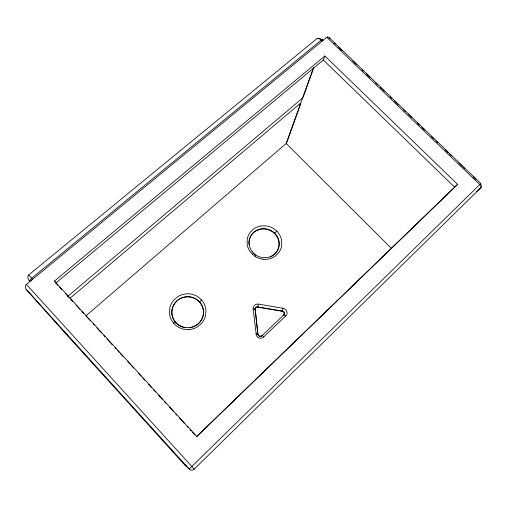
<?xml version="1.0" encoding="UTF-8"?>
<svg xmlns="http://www.w3.org/2000/svg" width="507" height="507" viewBox="0 0 507 507"><rect width="100%" height="100%" fill="white"/><g stroke="black" fill="none" stroke-linecap="round" stroke-linejoin="round"><path stroke-width="0.76" d="M282.082 310.461L282.165 311.323L283.064 308.294L258.475 304.111A4.702 4.576 31.9 0 0 253.132 309.099L256.346 335.406A4.924 4.817 41.9 0 0 258.481 337.649L259.952 338.15A4.937 4.829 41.9 0 0 262.689 337.801L286.613 315.088A4.886 4.721 39 0 0 287.063 312.439L286.639 310.981A4.874 4.709 39.1 0 0 284.522 308.788L283.064 308.294M257.651 306.488L257.676 307.166L282.222 311.279M258.475 304.111L257.721 307.115A2.339 2.282 32 0 0 255.065 309.6A2.358 0.444 -6.5 0 1 254.793 309.79M67.298 334.354L67.615 335.856L184.808 465.027L189.219 469.032A3.688 3.53 -73.7 0 0 194.232 469.127L480.744 187.856A3.074 2.687 38.4 0 0 481.416 185.606M253.639 253.247L252.283 254.159L250.065 251.548A17.815 16.915 23 0 1 247.213 244.577L247.156 239.64A17.922 17.016 23 0 1 250.319 232.181L253.874 228.796A17.922 17.016 23 0 1 261.625 225.875L266.701 225.976A17.916 17.01 23 0 1 274.528 229.234L276.664 231.034M85.86 315.905L286.202 143.456L313.535 67.64M286.233 143.906L300.708 103.84A2.491 0.558 -46.8 0 0 299.403 104.138M313.763 67.691L303.325 96.584A2.554 0.577 -47 0 1 301.152 99.252L67.735 296.392M57.937 285.403L55.808 283.077L323.333 60.003L324.86 55.985L457.574 184.364L196.526 436.736L457.574 184.364M322.547 40.186A3.004 0.761 -48.5 0 0 321.102 40.23L31.732 278.235A3.41 1.02 -39.5 0 0 29.698 281.227C28.284 279.636 26.858 276.771 28.677 274.978L317.084 38.513C318.77 37.334 320.728 40.116 321.97 41.054A3.004 0.754 -48.5 0 1 323.225 40.364M26.611 289.846L189.219 469.032L480.839 183.534L329.03 37.493L327.294 36.878L26.421 284.389C24.925 285.428 25.077 288.382 26.611 289.846L67.615 335.856M263.957 336.946A2.396 0.475 46.8 0 0 262.011 335.596L261.865 335.792A2.389 0.475 46.8 0 0 261.878 336.059M185.328 464.469L184.833 464.989A2.63 2.522 -72.1 0 0 186.83 465.819M263.051 259.242A16.877 16.028 23 0 0 265.63 259.35L267.335 259.21A17.922 17.01 22.9 0 0 275.13 256.181L278.66 252.74A17.916 17.01 22.9 0 0 281.708 245.223L281.607 240.381A17.884 16.978 22.9 0 0 277.868 232.352C276.79 229.272 275.58 233.429 274.604 233.074M476.567 191.494L480.744 187.856A3.074 1.686 41.9 0 0 479.806 184.605L326.654 37.201M70.137 298.167L299.403 104.131M55.808 283.077L54.445 281.074L324.86 55.985M274.528 233.163L274.281 233.264M317.084 38.513L319.511 38.323M189.105 329.588L183.718 329.227A18.677 18.277 -2.7 0 1 175.707 325.285L173.692 323.301M282.716 311.121L257.854 306.874A2.345 2.282 31.9 0 0 255.198 309.365L257.936 334.614A2.37 2.32 42.1 0 0 261.865 335.792L283.717 315.031A2.351 2.275 39.1 0 0 282.71 311.146M320.323 38.64L320.728 38.849M321.127 39.083L321.508 39.343M254.97 256.314L252.283 254.159M321.875 39.616L322.534 40.192M28.696 274.965L32.657 279.256A3.41 1.02 -39.6 0 0 30.959 281.036M334.1 43.032L335.241 44.128M338.657 47.417L342.073 50.706M352.891 61.113L356.313 64.402M362.004 69.884L363.145 70.974M366.561 74.263L369.977 77.552M375.674 83.028L377.379 84.675M380.231 87.413L384.217 91.247M389.908 96.729L391.619 98.371M394.465 101.108L398.451 104.949M403.578 109.88L405.283 111.521M408.135 114.259L411.551 117.548M417.242 123.03L419.523 125.216M421.799 127.409L424.644 130.147M431.482 136.725L433.758 138.918M436.039 141.111L437.744 142.752M445.146 149.876L447.998 152.613M449.703 154.255L451.414 155.903M458.816 163.026L462.232 166.309M463.373 167.405L464.507 168.501M473.05 176.721L475.902 179.459M323.333 60.003L454.627 187.178M286.202 143.456L391.683 248.677M329.132 37.594L329.994 38.906M189.105 329.588A18.683 18.29 -2.8 0 0 197.591 326.781L201.647 323.308A18.689 18.296 -2.9 0 0 205.589 315.481L205.95 310.252A18.582 18.189 -3 0 0 203.586 302.78L201.52 299.941L198.94 297.546A18.544 18.151 -2.9 0 0 190.854 294.054A17.593 17.219 -2.6 0 0 188.198 293.794L186.418 293.845A18.696 18.303 -2.9 0 0 177.995 296.544L173.92 299.941A18.689 18.296 -2.7 0 0 169.864 307.711L169.427 312.882A18.645 18.252 -2.6 0 0 172.494 321.73L173.679 323.282M54.445 281.074L196.805 436.508M59.534 287.152L61.67 289.478M65.403 293.553L69.129 297.628M70.733 299.377L72.862 301.703M76.063 305.195L79.789 309.27M81.925 311.596L83.522 313.345M86.19 316.254L90.455 320.912M93.117 323.821L94.182 324.987M96.85 327.896L101.647 333.131M103.777 335.463L104.841 336.623M106.977 338.955L112.307 344.773M114.969 347.682L116.04 348.848M117.637 350.597L119.234 352.34M120.298 353.506L122.967 356.415M127.764 361.656L130.426 364.565M131.497 365.731L133.626 368.057M138.424 373.291L141.092 376.207M142.689 377.949L144.818 380.282M148.551 384.35L151.751 387.849M153.348 389.591L155.478 391.917M158.678 395.416L162.411 399.484M164.541 401.817L166.144 403.559M169.338 407.051L173.603 411.709M175.733 414.035L176.804 415.201M179.465 418.11L184.263 423.351M186.931 426.26L187.996 427.426M190.125 429.752L191.19 430.918M192.261 432.084L194.922 434.993M26.421 284.389L194.232 469.121M175.669 322.56L175.859 322.769A2.421 0.317 -42.4 0 1 175.656 323.149M175.416 322.046L175.416 322.046A2.427 0.336 -39.9 0 0 173.527 323.111M480.826 184.263A3.074 2.687 38.4 0 1 481.137 184.757M285.714 316.286A2.364 0.57 46.6 0 0 283.717 315.031L283.54 315.253A2.364 0.57 46.6 0 0 283.679 315.918M249.038 244.659A15.178 14.411 23 0 1 260.712 229.227A15.178 14.411 23 0 1 278.28 239.386A15.178 14.411 23 0 1 270.282 256.941M255.667 255.319A15.178 14.411 23 0 1 254.533 254.476M185.099 327.693A15.825 15.495 -3 0 1 174.421 303.896A15.825 15.495 -3 0 1 200.987 304.042A15.825 15.495 -3 0 1 189.935 327.718M200.062 302.121A2.377 0.323 -41.6 0 1 199.593 302.216M199.638 301.963A2.383 0.323 -41.6 0 1 201.52 299.941M261.999 335.583A2.364 2.313 42.1 0 1 258.038 334.088A2.383 0.368 -6.5 0 0 255.927 333.91M257.784 334.36A2.383 0.361 -6.5 0 0 257.873 334.284L255.186 309.365A2.364 0.444 -6.5 0 0 253.107 309.099M282.222 311.298A2.332 2.256 39.2 0 1 283.521 315.24M263.051 259.242A17.777 16.877 23 0 1 254.977 256.314M252.188 251.63A15.204 14.437 23 0 0 278.09 249.229A15.204 14.437 23 0 0 262.151 228.695A15.204 14.437 23 0 0 252.188 251.63M180.226 325.881A15.85 15.521 -3 0 0 203.503 311.577A15.85 15.521 -3 0 0 179.256 299.022A15.85 15.521 -3 0 0 180.226 325.881"/></g></svg>
